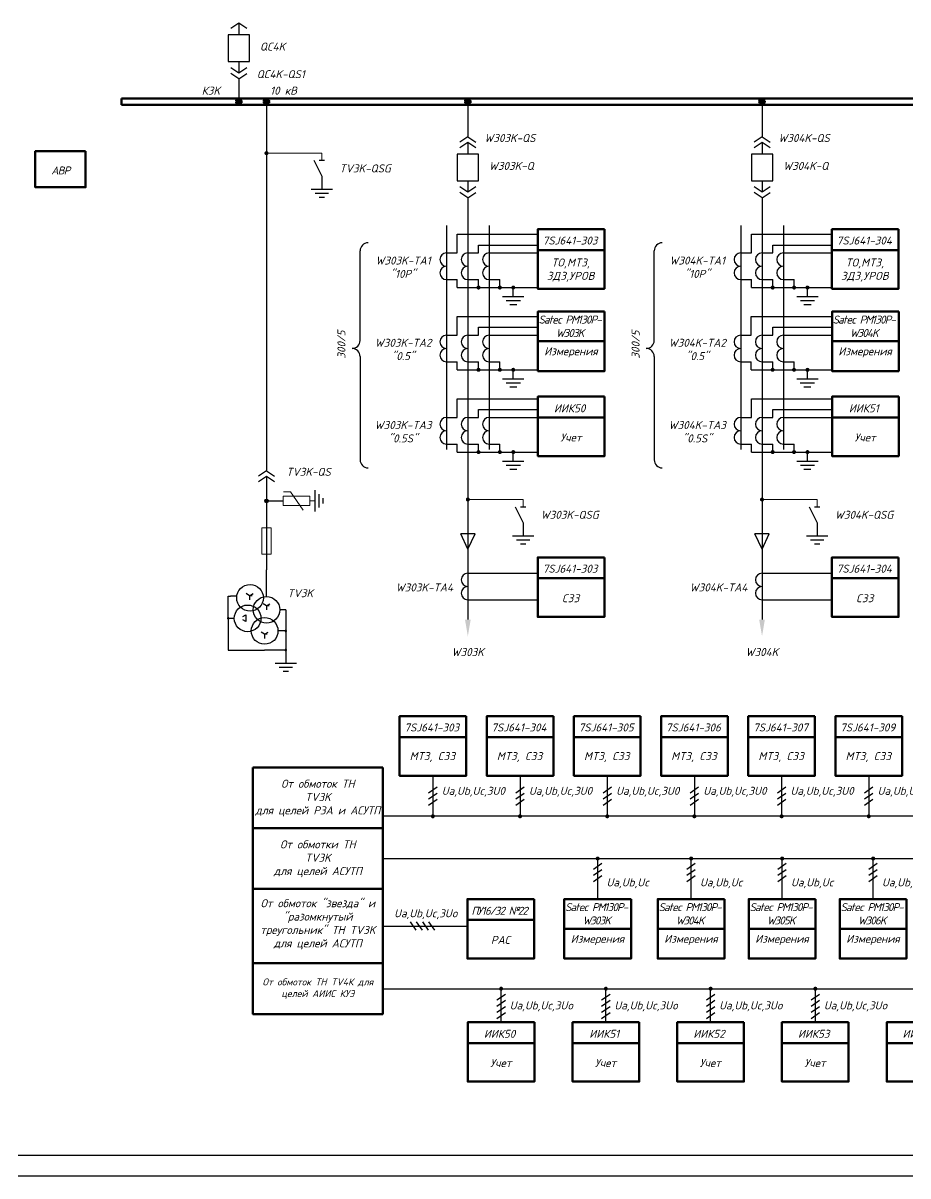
# Model space of a CAD drawing. Header units: millimetres. Extents: x -4534 to -456, y 3875 to 4716.
# Drawn here: x -1299.8 to -1084.1, y 3875.4 to 4156.4 of the extents above; entities that cross this region are included whole.
import ezdxf
from ezdxf.enums import TextEntityAlignment as Align

# ---------------------------------------------------------------- set-up
doc = ezdxf.new("R2010")
doc.units = ezdxf.units.MM
doc.linetypes.add('HIDDEN2', pattern=[0.1875, 0.125, -0.0625])
doc.layers.add('Измерения АСУТП', color=80, linetype='Continuous')
doc.layers.add('РАС АСУТП', color=50, linetype='Continuous')
doc.styles.add('ГОСТ 3.0', font='isocpeur.ttf', dxfattribs={"oblique": 15, "height": 3})

# ---------------------------------------------------------------- blocks, each defined once
blk = doc.blocks.new('point')
at = {"const_width": 0.75}
blk.add_lwpolyline([(-0.375, 0, 1), (0.375, 0, 1)], format="xyb", close=True, dxfattribs=at)
blk = doc.blocks.new('Точка')
h = blk.add_hatch(color=256)
edge = h.paths.add_edge_path()
edge.add_arc((0, 0), 0.691, 0, 360)
blk.add_circle((0, 0), 0.691)

msp = doc.modelspace()

# ---------------------------------------------------------------- hatches: boundary and pattern name
at = {"linetype": 'HIDDEN2'}
for points in [[(-1246.44, 4137.25, 1), (-1247.98, 4137.25, 1)], [(-1239.68, 4137.25, 1), (-1241.23, 4137.25, 1)], [(-1190.61, 4137.25, 1), (-1192.15, 4137.25, 1)], [(-1118.9, 4137.25, 1), (-1120.44, 4137.25, 1)]]:
    msp.add_hatch(color=0, dxfattribs=at).paths.add_polyline_path(points)

# ---------------------------------------------------------------- linework, layer by layer
at = {"color": 0}
for p, q in [((-1247.21, 4156.34), (-1249.16, 4155.04)), ((-1247.21, 4156.34), (-1247.21, 4153.52)), ((-1245.26, 4155.04), (-1247.21, 4156.34)), ((-1244.61, 4153.52), (-1249.81, 4153.52)), ((-1249.81, 4153.52), (-1249.81, 4147.02)), ((-1244.61, 4147.02), (-1244.61, 4153.52)), ((-1249.81, 4147.02), (-1244.61, 4147.02)), ((-1247.21, 4144.2), (-1249.16, 4145.5)), ((-1247.21, 4147.02), (-1247.21, 4144.2)), ((-1245.26, 4145.5), (-1247.21, 4144.2)), ((-1247.21, 4142.82), (-1249.16, 4144.12)), ((-1247.21, 4142.82), (-1245.26, 4144.12)), ((-1247.21, 4142.82), (-1247.21, 4137.25)), ((-1240.45, 4137.25), (-1240.45, 4047.27)), ((-1191.38, 4137.25), (-1191.38, 4128.64)), ((-1119.67, 4137.25), (-1119.67, 4128.64)), ((-1191.38, 4128.64), (-1193.33, 4127.34)), ((-1191.38, 4128.64), (-1189.43, 4127.34)), ((-1119.67, 4128.64), (-1121.62, 4127.34)), ((-1119.67, 4128.64), (-1117.72, 4127.34)), ((-1191.38, 4127.26), (-1193.33, 4125.96)), ((-1191.38, 4127.26), (-1191.38, 4124.44)), ((-1189.43, 4125.96), (-1191.38, 4127.26)), ((-1119.67, 4127.26), (-1121.62, 4125.96)), ((-1119.67, 4127.26), (-1119.67, 4124.44)), ((-1117.72, 4125.96), (-1119.67, 4127.26)), ((-1228.94, 4122.93), (-1226.99, 4119.03)), ((-1227.64, 4122.93), (-1226.34, 4122.93)), ((-1188.78, 4124.44), (-1193.98, 4124.44)), ((-1193.98, 4124.44), (-1193.98, 4117.94)), ((-1188.78, 4117.94), (-1188.78, 4124.44)), ((-1117.07, 4124.44), (-1122.27, 4124.44)), ((-1122.27, 4124.44), (-1122.27, 4117.94)), ((-1117.07, 4117.94), (-1117.07, 4124.44)), ((-1226.99, 4119.03), (-1226.99, 4115.78)), ((-1193.98, 4117.94), (-1188.78, 4117.94)), ((-1191.38, 4117.94), (-1191.38, 4115.12)), ((-1122.27, 4117.94), (-1117.07, 4117.94)), ((-1119.67, 4117.94), (-1119.67, 4115.12)), ((-1191.38, 4115.12), (-1193.33, 4116.42)), ((-1191.38, 4113.74), (-1193.33, 4115.04)), ((-1189.43, 4116.42), (-1191.38, 4115.12)), ((-1191.38, 4113.74), (-1189.43, 4115.04)), ((-1119.67, 4115.12), (-1121.62, 4116.42)), ((-1119.67, 4113.74), (-1121.62, 4115.04)), ((-1117.72, 4116.42), (-1119.67, 4115.12)), ((-1119.67, 4113.74), (-1117.72, 4115.04)), ((-1191.38, 4113.74), (-1191.38, 4010.97)), ((-1119.67, 4113.74), (-1119.67, 4010.97)), ((-1193.97, 4100.36), (-1193.97, 4104.89)), ((-1193.97, 4104.89), (-1174.31, 4104.89)), ((-1122.27, 4100.36), (-1122.27, 4104.89)), ((-1122.27, 4104.89), (-1102.61, 4104.89)), ((-1196.57, 4100.36), (-1193.97, 4100.36)), ((-1191.38, 4100.36), (-1188.78, 4100.36)), ((-1188.78, 4100.36), (-1188.78, 4102.28)), ((-1186.17, 4100.36), (-1174.31, 4100.36)), ((-1124.87, 4100.36), (-1122.27, 4100.36)), ((-1119.67, 4100.36), (-1117.07, 4100.36)), ((-1117.07, 4100.36), (-1117.07, 4102.28)), ((-1114.47, 4100.36), (-1102.61, 4100.36)), ((-1196.57, 4093.86), (-1193.97, 4093.86)), ((-1191.38, 4093.86), (-1188.78, 4093.86)), ((-1186.17, 4093.86), (-1183.57, 4093.86)), ((-1180.3, 4089.65), (-1180.3, 4091.91)), ((-1124.87, 4093.86), (-1122.27, 4093.86)), ((-1119.67, 4093.86), (-1117.07, 4093.86)), ((-1114.47, 4093.86), (-1111.87, 4093.86)), ((-1108.59, 4089.65), (-1108.59, 4091.91)), ((-1193.98, 4080.31), (-1193.98, 4084.84)), ((-1193.98, 4084.84), (-1174.32, 4084.84)), ((-1122.28, 4080.31), (-1122.28, 4084.84)), ((-1122.28, 4084.84), (-1102.62, 4084.84)), ((-1196.58, 4080.31), (-1193.98, 4080.31)), ((-1191.39, 4080.31), (-1188.79, 4080.31)), ((-1188.79, 4080.31), (-1188.79, 4082.23)), ((-1186.18, 4080.31), (-1174.32, 4080.31)), ((-1124.88, 4080.31), (-1122.28, 4080.31)), ((-1119.68, 4080.31), (-1117.08, 4080.31)), ((-1117.08, 4080.31), (-1117.08, 4082.23)), ((-1114.48, 4080.31), (-1102.62, 4080.31)), ((-1196.58, 4073.81), (-1193.98, 4073.81)), ((-1191.39, 4073.81), (-1188.79, 4073.81)), ((-1186.18, 4073.81), (-1183.58, 4073.81)), ((-1180.31, 4069.6), (-1180.31, 4071.86)), ((-1124.88, 4073.81), (-1122.28, 4073.81)), ((-1119.68, 4073.81), (-1117.08, 4073.81)), ((-1114.48, 4073.81), (-1111.88, 4073.81)), ((-1108.6, 4069.6), (-1108.6, 4071.86)), ((-1193.97, 4060.26), (-1193.97, 4064.79)), ((-1193.97, 4064.79), (-1174.31, 4064.79)), ((-1122.27, 4060.26), (-1122.27, 4064.79)), ((-1122.27, 4064.79), (-1102.61, 4064.79)), ((-1188.78, 4060.26), (-1188.78, 4062.18)), ((-1117.07, 4060.26), (-1117.07, 4062.18)), ((-1196.57, 4060.26), (-1193.97, 4060.26)), ((-1191.38, 4060.26), (-1188.78, 4060.26)), ((-1186.17, 4060.26), (-1174.31, 4060.26)), ((-1124.87, 4060.26), (-1122.27, 4060.26)), ((-1119.67, 4060.26), (-1117.07, 4060.26)), ((-1114.47, 4060.26), (-1102.61, 4060.26)), ((-1196.57, 4053.76), (-1193.97, 4053.76)), ((-1191.38, 4053.76), (-1188.78, 4053.76)), ((-1186.17, 4053.76), (-1183.57, 4053.76)), ((-1124.87, 4053.76), (-1122.27, 4053.76)), ((-1119.67, 4053.76), (-1117.07, 4053.76)), ((-1114.47, 4053.76), (-1111.87, 4053.76)), ((-1180.3, 4049.55), (-1180.3, 4051.81)), ((-1108.59, 4049.55), (-1108.59, 4051.81)), ((-1240.45, 4047.27), (-1242.4, 4045.97)), ((-1240.45, 4047.27), (-1238.5, 4045.97)), ((-1240.45, 4045.89), (-1242.4, 4044.59)), ((-1238.5, 4044.59), (-1240.45, 4045.89)), ((-1240.45, 4045.89), (-1240.45, 4026.9)), ((-1240.45, 4039.91), (-1236.37, 4039.91)), ((-1179.86, 4038.5), (-1177.91, 4034.6)), ((-1178.56, 4038.5), (-1177.26, 4038.5)), ((-1108.16, 4038.5), (-1106.21, 4034.6)), ((-1106.86, 4038.5), (-1105.56, 4038.5)), ((-1177.91, 4034.6), (-1177.91, 4031.35)), ((-1106.21, 4034.6), (-1106.21, 4031.35)), ((-1191.38, 4028.15), (-1193.12, 4031.86)), ((-1189.63, 4031.86), (-1193.12, 4031.86)), ((-1191.38, 4028.15), (-1189.63, 4031.86)), ((-1119.67, 4028.15), (-1121.42, 4031.86)), ((-1117.93, 4031.86), (-1121.42, 4031.86)), ((-1119.67, 4028.15), (-1117.93, 4031.86)), ((-1240.45, 4016.62), (-1240.45, 4023.12)), ((-1191.38, 4022.31), (-1188.78, 4022.31)), ((-1188.78, 4022.31), (-1174.31, 4022.31)), ((-1119.67, 4022.31), (-1117.07, 4022.31)), ((-1117.07, 4022.31), (-1102.61, 4022.31)), ((-1249.78, 4011.27), (-1249.78, 4016.7)), ((-1249.78, 4016.7), (-1249.19, 4016.7)), ((-1244.57, 4016.81), (-1245.41, 4017.31)), ((-1244.57, 4016.81), (-1243.73, 4017.31)), ((-1244.57, 4016.81), (-1244.57, 4015.82)), ((-1243.92, 4016.81), (-1244.57, 4016.81)), ((-1191.38, 4015.81), (-1188.78, 4015.81)), ((-1188.78, 4015.81), (-1174.31, 4015.81)), ((-1119.67, 4015.81), (-1117.07, 4015.81)), ((-1117.07, 4015.81), (-1102.61, 4015.81)), ((-1240.45, 4014.35), (-1241.3, 4014.86)), ((-1240.45, 4014.35), (-1239.61, 4014.86)), ((-1240.45, 4014.35), (-1240.45, 4013.37)), ((-1239.8, 4014.35), (-1240.45, 4014.35)), ((-1235.75, 4013.38), (-1235.75, 4003.55)), ((-1249.78, 4011.28), (-1249.78, 4003.55)), ((-1246.24, 4011.76), (-1245.5, 4012.18)), ((-1245.5, 4010.49), (-1246.24, 4010.92)), ((-1245.5, 4012.18), (-1245.5, 4010.49)), ((-1240.91, 4007.39), (-1241.75, 4007.89)), ((-1240.91, 4007.39), (-1240.06, 4007.89)), ((-1240.91, 4007.39), (-1240.91, 4006.41)), ((-1240.26, 4007.39), (-1240.91, 4007.39)), ((-1249.78, 4003.55), (-1240.91, 4003.55)), ((-1235.75, 4003.55), (-1240.91, 4003.55)), ((-1235.75, 4003.54), (-1235.75, 4000.29)), ((-1199.9, 3972.93), (-1199.9, 3963.04)), ((-1178.66, 3972.93), (-1178.66, 3963.04)), ((-1157.41, 3972.93), (-1157.41, 3963.04)), ((-1136.16, 3972.93), (-1136.16, 3963.04)), ((-1114.91, 3972.93), (-1114.91, 3963.04)), ((-1093.66, 3972.93), (-1093.66, 3963.04)), ((-1200.93, 3968.77), (-1198.88, 3970.21)), ((-1200.93, 3967.27), (-1198.88, 3968.71)), ((-1179.68, 3968.77), (-1177.63, 3970.21)), ((-1179.68, 3967.27), (-1177.63, 3968.71)), ((-1158.43, 3968.77), (-1156.38, 3970.21)), ((-1158.43, 3967.27), (-1156.38, 3968.71)), ((-1137.18, 3968.77), (-1135.13, 3970.21)), ((-1137.18, 3967.27), (-1135.13, 3968.71)), ((-1115.93, 3968.77), (-1113.88, 3970.21)), ((-1115.93, 3967.27), (-1113.88, 3968.71)), ((-1094.68, 3968.77), (-1092.63, 3970.21)), ((-1094.68, 3967.27), (-1092.63, 3968.71)), ((-1200.93, 3965.77), (-1198.88, 3967.21)), ((-1179.68, 3965.77), (-1177.63, 3967.21)), ((-1158.43, 3965.77), (-1156.38, 3967.21)), ((-1137.18, 3965.77), (-1135.13, 3967.21)), ((-1115.93, 3965.77), (-1113.88, 3967.21)), ((-1094.68, 3965.77), (-1092.63, 3967.21)), ((-987.41, 3963.04), (-1212.1, 3963.04))]:
    msp.add_line(p, q, dxfattribs=at)
at = {"color": 0, "lineweight": 50}
for p, q in [((-1275.77, 4138.02), (-483.26, 4138.02)), ((-1275.77, 4136.48), (-1275.77, 4138.02)), ((-483.26, 4136.48), (-1275.77, 4136.48)), ((-1243.75, 3974.93), (-1212.1, 3974.93)), ((-1243.75, 3974.93), (-1243.75, 3960.14)), ((-1212.1, 3974.93), (-1212.1, 3960.14)), ((-1243.75, 3960.14), (-1212.1, 3960.14))]:
    msp.add_line(p, q, dxfattribs=at)
at = {"color": 0, "lineweight": 18}
for p, q in [((-1226.99, 4124.67), (-1240.45, 4124.67)), ((-1226.99, 4122.93), (-1226.99, 4124.67)), ((-1229.88, 4041.05), (-1236.37, 4041.05)), ((-1236.37, 4038.77), (-1236.37, 4041.05)), ((-1234.57, 4042.11), (-1236.34, 4042.11)), ((-1234.57, 4042.11), (-1236.34, 4042.11)), ((-1231.54, 4037.65), (-1234.57, 4042.11)), ((-1229.88, 4038.77), (-1229.88, 4041.05)), ((-1229.88, 4038.77), (-1236.37, 4038.77)), ((-1229.88, 4039.91), (-1228.7, 4039.91)), ((-1177.91, 4040.24), (-1191.38, 4040.24)), ((-1177.91, 4038.5), (-1177.91, 4040.24)), ((-1106.21, 4040.24), (-1119.67, 4040.24)), ((-1106.21, 4038.5), (-1106.21, 4040.24)), ((-1241.59, 4033.38), (-1241.59, 4026.9)), ((-1241.59, 4033.38), (-1239.32, 4033.38)), ((-1239.32, 4033.38), (-1239.32, 4026.9)), ((-1241.59, 4026.9), (-1239.32, 4026.9))]:
    msp.add_line(p, q, dxfattribs=at)
at = {"color": 0, "lineweight": 25, "ltscale": 0.25}
for p, q in [((-1224.39, 4115.78), (-1229.59, 4115.78)), ((-1225.37, 4114.8), (-1228.62, 4114.8)), ((-1226.34, 4113.83), (-1227.64, 4113.83)), ((-1228.7, 4042.51), (-1228.7, 4037.31)), ((-1227.73, 4041.53), (-1227.73, 4038.28)), ((-1226.75, 4040.56), (-1226.75, 4039.26)), ((-1175.31, 4031.35), (-1180.51, 4031.35)), ((-1176.29, 4030.38), (-1179.54, 4030.38)), ((-1103.61, 4031.35), (-1108.81, 4031.35)), ((-1104.58, 4030.38), (-1107.83, 4030.38)), ((-1177.26, 4029.4), (-1178.56, 4029.4)), ((-1105.56, 4029.4), (-1106.86, 4029.4)), ((-1233.15, 4000.29), (-1238.35, 4000.29)), ((-1234.12, 3999.32), (-1237.37, 3999.32)), ((-1235.1, 3998.34), (-1236.4, 3998.34))]:
    msp.add_line(p, q, dxfattribs=at)
at = {"color": 0, "ltscale": 0.25}
for p, q in [((-1196.57, 4107.07), (-1196.57, 4052.44)), ((-1186.17, 4107.07), (-1186.17, 4052.44)), ((-1124.87, 4107.07), (-1124.87, 4052.44)), ((-1114.47, 4107.07), (-1114.47, 4052.44)), ((-1217.65, 4079), (-1217.65, 4100.86)), ((-1188.78, 4102.28), (-1174.31, 4102.28)), ((-1145.95, 4079), (-1145.95, 4100.86)), ((-1117.07, 4102.28), (-1102.61, 4102.28)), ((-1193.97, 4091.91), (-1193.97, 4093.86)), ((-1193.97, 4091.91), (-1174.31, 4091.91)), ((-1188.78, 4091.91), (-1188.78, 4093.86)), ((-1183.57, 4091.91), (-1183.57, 4093.86)), ((-1122.27, 4091.91), (-1122.27, 4093.86)), ((-1122.27, 4091.91), (-1102.61, 4091.91)), ((-1117.07, 4091.91), (-1117.07, 4093.86)), ((-1111.87, 4091.91), (-1111.87, 4093.86)), ((-1177.7, 4089.65), (-1182.9, 4089.65)), ((-1178.57, 4088.68), (-1182.03, 4088.68)), ((-1105.99, 4089.65), (-1111.19, 4089.65)), ((-1106.86, 4088.68), (-1110.33, 4088.68)), ((-1179.43, 4087.7), (-1181.17, 4087.7)), ((-1107.73, 4087.7), (-1109.46, 4087.7)), ((-1188.79, 4082.23), (-1174.32, 4082.23)), ((-1117.08, 4082.23), (-1102.62, 4082.23)), ((-1217.65, 4075.11), (-1217.65, 4049.92)), ((-1145.95, 4075.11), (-1145.95, 4049.92)), ((-1193.98, 4071.86), (-1193.98, 4073.81)), ((-1193.98, 4071.86), (-1174.32, 4071.86)), ((-1188.79, 4071.86), (-1188.79, 4073.81)), ((-1183.58, 4071.86), (-1183.58, 4073.81)), ((-1122.28, 4071.86), (-1122.28, 4073.81)), ((-1122.28, 4071.86), (-1102.62, 4071.86)), ((-1117.08, 4071.86), (-1117.08, 4073.81)), ((-1111.88, 4071.86), (-1111.88, 4073.81)), ((-1177.71, 4069.6), (-1182.91, 4069.6)), ((-1106, 4069.6), (-1111.2, 4069.6)), ((-1178.57, 4068.63), (-1182.04, 4068.63)), ((-1179.44, 4067.65), (-1181.17, 4067.65)), ((-1106.87, 4068.63), (-1110.34, 4068.63)), ((-1107.74, 4067.65), (-1109.47, 4067.65)), ((-1188.78, 4062.18), (-1174.31, 4062.18)), ((-1117.07, 4062.18), (-1102.61, 4062.18)), ((-1193.97, 4051.81), (-1193.97, 4053.76)), ((-1188.78, 4051.81), (-1188.78, 4053.76)), ((-1183.57, 4051.81), (-1183.57, 4053.76)), ((-1122.27, 4051.81), (-1122.27, 4053.76)), ((-1117.07, 4051.81), (-1117.07, 4053.76)), ((-1111.87, 4051.81), (-1111.87, 4053.76)), ((-1193.97, 4051.81), (-1174.31, 4051.81)), ((-1177.7, 4049.55), (-1182.9, 4049.55)), ((-1122.27, 4051.81), (-1102.61, 4051.81)), ((-1105.99, 4049.55), (-1111.19, 4049.55)), ((-1178.57, 4048.58), (-1182.03, 4048.58)), ((-1179.44, 4047.6), (-1181.17, 4047.6)), ((-1106.86, 4048.58), (-1110.33, 4048.58)), ((-1107.74, 4047.6), (-1109.47, 4047.6)), ((-1212.1, 3921.02), (-953.52, 3921.02)), ((-1183.27, 3912.86), (-1183.27, 3921.02)), ((-1157.74, 3912.86), (-1157.74, 3921.02)), ((-1132.21, 3912.86), (-1132.21, 3921.02)), ((-1106.68, 3912.86), (-1106.68, 3921.02)), ((-1184.29, 3918.28), (-1182.24, 3919.71)), ((-1184.29, 3916.78), (-1182.24, 3918.21)), ((-1158.76, 3918.28), (-1156.71, 3919.71)), ((-1158.76, 3916.78), (-1156.71, 3918.21)), ((-1133.24, 3918.28), (-1131.19, 3919.71)), ((-1133.24, 3916.78), (-1131.19, 3918.21)), ((-1107.71, 3918.28), (-1105.66, 3919.71)), ((-1107.71, 3916.78), (-1105.66, 3918.21)), ((-1184.29, 3915.28), (-1182.24, 3916.71)), ((-1184.29, 3913.78), (-1182.24, 3915.21)), ((-1158.76, 3915.28), (-1156.71, 3916.71)), ((-1158.76, 3913.78), (-1156.71, 3915.21)), ((-1133.24, 3915.28), (-1131.19, 3916.71)), ((-1133.24, 3913.78), (-1131.19, 3915.21)), ((-1107.71, 3915.28), (-1105.66, 3916.71)), ((-1107.71, 3913.78), (-1105.66, 3915.21))]:
    msp.add_line(p, q, dxfattribs=at)
at = {"color": 0, "extrusion": (0, 0, -1)}
for p, q in [((-1240.45, 4026.9), (-1240.45, 4023.12)), ((-1247.7, 4016.7), (-1249.19, 4016.7)), ((-1235.75, 4013.38), (-1237.2, 4013.38)), ((-1248.3, 4011.28), (-1249.79, 4011.28)), ((-1235.75, 4008.23), (-1237.66, 4008.23))]:
    msp.add_line(p, q, dxfattribs=at)
at = {"color": 0, "lineweight": 30}
msp.add_line((-461.31, 3880.38), (-2168.31, 3880.38), dxfattribs=at)
at = {"color": 0, "linetype": 'Continuous', "lineweight": 25}
msp.add_lwpolyline([(-2188.31, 3875.38), (-456.31, 3875.38), (-456.31, 4716.38), (-2188.31, 4716.38)], close=True, dxfattribs=at)
at = {"color": 0, "lineweight": 50, "ltscale": 0.25}
for points in [[(-1284.54, 4125.14), (-1296.83, 4125.14), (-1296.83, 4116.35), (-1284.54, 4116.35)], [(-1158.07, 4106.11), (-1174.32, 4106.11), (-1174.32, 4101.03), (-1158.07, 4101.03)], [(-1086.37, 4106.11), (-1102.62, 4106.11), (-1102.62, 4101.03), (-1086.37, 4101.03)], [(-1158.07, 4101.03), (-1174.32, 4101.03), (-1174.32, 4091.62), (-1158.07, 4091.62)], [(-1086.37, 4101.03), (-1102.62, 4101.03), (-1102.62, 4091.62), (-1086.37, 4091.62)], [(-1158.06, 4065.32), (-1174.31, 4065.32), (-1174.31, 4060.24), (-1158.06, 4060.24)], [(-1086.36, 4065.32), (-1102.61, 4065.32), (-1102.61, 4060.24), (-1086.36, 4060.24)], [(-1158.06, 4060.24), (-1174.31, 4060.24), (-1174.31, 4050.83), (-1158.06, 4050.83)], [(-1086.36, 4060.24), (-1102.61, 4060.24), (-1102.61, 4050.83), (-1086.36, 4050.83)], [(-1158.07, 4026.13), (-1174.32, 4026.13), (-1174.32, 4021.04), (-1158.07, 4021.04)], [(-1086.37, 4026.13), (-1102.62, 4026.13), (-1102.62, 4021.04), (-1086.37, 4021.04)], [(-1158.07, 4021.04), (-1174.32, 4021.04), (-1174.32, 4011.63), (-1158.07, 4011.63)], [(-1086.37, 4021.04), (-1102.62, 4021.04), (-1102.62, 4011.63), (-1086.37, 4011.63)], [(-1191.78, 3987.43), (-1208.03, 3987.43), (-1208.03, 3982.35), (-1191.78, 3982.35)], [(-1170.53, 3987.43), (-1186.78, 3987.43), (-1186.78, 3982.35), (-1170.53, 3982.35)], [(-1149.28, 3987.43), (-1165.53, 3987.43), (-1165.53, 3982.35), (-1149.28, 3982.35)], [(-1128.03, 3987.43), (-1144.28, 3987.43), (-1144.28, 3982.35), (-1128.03, 3982.35)], [(-1106.78, 3987.43), (-1123.03, 3987.43), (-1123.03, 3982.35), (-1106.78, 3982.35)], [(-1085.53, 3987.43), (-1101.78, 3987.43), (-1101.78, 3982.35), (-1085.53, 3982.35)], [(-1191.78, 3982.35), (-1208.03, 3982.35), (-1208.03, 3972.93), (-1191.78, 3972.93)], [(-1170.53, 3982.35), (-1186.78, 3982.35), (-1186.78, 3972.93), (-1170.53, 3972.93)], [(-1149.28, 3982.35), (-1165.53, 3982.35), (-1165.53, 3972.93), (-1149.28, 3972.93)], [(-1128.03, 3982.35), (-1144.28, 3982.35), (-1144.28, 3972.93), (-1128.03, 3972.93)], [(-1106.78, 3982.35), (-1123.03, 3982.35), (-1123.03, 3972.93), (-1106.78, 3972.93)], [(-1085.53, 3982.35), (-1101.78, 3982.35), (-1101.78, 3972.93), (-1085.53, 3972.93)], [(-1243.75, 3927.21), (-1212.1, 3927.21), (-1212.1, 3914.83), (-1243.75, 3914.83)], [(-1175.14, 3912.86), (-1191.39, 3912.86), (-1191.39, 3907.78), (-1175.14, 3907.78)], [(-1149.61, 3912.86), (-1165.86, 3912.86), (-1165.86, 3907.78), (-1149.61, 3907.78)], [(-1124.09, 3912.86), (-1140.34, 3912.86), (-1140.34, 3907.78), (-1124.09, 3907.78)], [(-1098.56, 3912.86), (-1114.81, 3912.86), (-1114.81, 3907.78), (-1098.56, 3907.78)], [(-1073.03, 3912.86), (-1089.28, 3912.86), (-1089.28, 3907.78), (-1073.03, 3907.78)], [(-1175.14, 3907.78), (-1191.39, 3907.78), (-1191.39, 3898.37), (-1175.14, 3898.37)], [(-1149.61, 3907.78), (-1165.86, 3907.78), (-1165.86, 3898.37), (-1149.61, 3898.37)], [(-1124.09, 3907.78), (-1140.34, 3907.78), (-1140.34, 3898.37), (-1124.09, 3898.37)], [(-1098.56, 3907.78), (-1114.81, 3907.78), (-1114.81, 3898.37), (-1098.56, 3898.37)], [(-1073.03, 3907.78), (-1089.28, 3907.78), (-1089.28, 3898.37), (-1073.03, 3898.37)]]:
    msp.add_lwpolyline(points, close=True, dxfattribs=at)
at = {"color": 0, "lineweight": 18, "const_width": 0.5}
msp.add_lwpolyline([(-1240.2, 4124.67, -1), (-1240.7, 4124.67, -1)], format="xyb", close=True, dxfattribs=at)
at = {"color": 0, "ltscale": 0.25, "const_width": 0.487}
for points in [[(-1189.02, 4091.91, -1), (-1188.53, 4091.91, -1)], [(-1183.82, 4091.91, -1), (-1183.33, 4091.91, -1)], [(-1180.54, 4091.91, -1), (-1180.06, 4091.91, -1)], [(-1117.32, 4091.91, -1), (-1116.83, 4091.91, -1)], [(-1112.11, 4091.91, -1), (-1111.62, 4091.91, -1)], [(-1108.84, 4091.91, -1), (-1108.35, 4091.91, -1)], [(-1189.03, 4071.86, -1), (-1188.54, 4071.86, -1)], [(-1183.82, 4071.86, -1), (-1183.34, 4071.86, -1)], [(-1180.55, 4071.86, -1), (-1180.06, 4071.86, -1)], [(-1117.33, 4071.86, -1), (-1116.84, 4071.86, -1)], [(-1112.12, 4071.86, -1), (-1111.63, 4071.86, -1)], [(-1108.85, 4071.86, -1), (-1108.36, 4071.86, -1)], [(-1189.02, 4051.81, -1), (-1188.53, 4051.81, -1)], [(-1183.82, 4051.81, -1), (-1183.33, 4051.81, -1)], [(-1180.54, 4051.81, -1), (-1180.06, 4051.81, -1)], [(-1117.32, 4051.81, -1), (-1116.83, 4051.81, -1)], [(-1112.11, 4051.81, -1), (-1111.62, 4051.81, -1)], [(-1108.84, 4051.81, -1), (-1108.35, 4051.81, -1)], [(-1191.62, 4040.24, -1), (-1191.13, 4040.24, -1)], [(-1119.92, 4040.24, -1), (-1119.43, 4040.24, -1)], [(-1200.15, 3963.04, 1), (-1199.66, 3963.04, 1)], [(-1178.9, 3963.04, 1), (-1178.41, 3963.04, 1)], [(-1157.65, 3963.04, 1), (-1157.16, 3963.04, 1)], [(-1136.4, 3963.04, 1), (-1135.91, 3963.04, 1)], [(-1115.15, 3963.04, 1), (-1114.66, 3963.04, 1)], [(-1093.9, 3963.04, 1), (-1093.41, 3963.04, 1)], [(-1183.51, 3921.02, 1), (-1183.02, 3921.02, 1)], [(-1157.98, 3921.02, 1), (-1157.5, 3921.02, 1)], [(-1132.46, 3921.02, 1), (-1131.97, 3921.02, 1)], [(-1106.93, 3921.02, 1), (-1106.44, 3921.02, 1)]]:
    msp.add_lwpolyline(points, format="xyb", close=True, dxfattribs=at)
at = {"color": 0, "linetype": 'HIDDEN2'}
for centre in [(-1247.21, 4137.25), (-1240.45, 4137.25), (-1191.38, 4137.25), (-1119.67, 4137.25)]:
    msp.add_circle(centre, 0.771, dxfattribs=at)
at = {"color": 0}
for centre in [(-1244.47, 4016.29), (-1240.45, 4013.37), (-1245.05, 4011.28), (-1240.91, 4008.22)]:
    msp.add_circle(centre, 3.25, dxfattribs=at)
at = {"color": 0, "extrusion": (0, 0, -1)}
for centre in [(1249.78, 4011.27), (1235.75, 4008.23), (1235.75, 4003.54)]:
    msp.add_circle(centre, 0.182, dxfattribs=at)
at = {"color": 0, "ltscale": 0.25}
for centre, start, end in [((-1215.7, 4100.86), 90, 180), ((-1144, 4100.86), 90, 180), ((-1219.6, 4079.01), 270, 0), ((-1147.9, 4079.01), 270, 0), ((-1219.6, 4075.11), 0, 90), ((-1147.9, 4075.11), 0, 90), ((-1215.7, 4049.92), 180, 270), ((-1144, 4049.92), 180, 270)]:
    msp.add_arc(centre, 1.95, start, end, dxfattribs=at)
at = {"color": 0}
for centre in [(-1196.57, 4098.73), (-1191.38, 4098.73), (-1186.17, 4098.73), (-1124.87, 4098.73), (-1119.67, 4098.73), (-1114.47, 4098.73), (-1196.57, 4095.48), (-1191.38, 4095.48), (-1186.17, 4095.48), (-1124.87, 4095.48), (-1119.67, 4095.48), (-1114.47, 4095.48), (-1196.58, 4078.68), (-1191.39, 4078.68), (-1186.18, 4078.68), (-1124.88, 4078.68), (-1119.68, 4078.68), (-1114.48, 4078.68), (-1196.58, 4075.43), (-1191.39, 4075.43), (-1186.18, 4075.43), (-1124.88, 4075.43), (-1119.68, 4075.43), (-1114.48, 4075.43), (-1196.57, 4058.63), (-1191.38, 4058.63), (-1186.17, 4058.63), (-1124.87, 4058.63), (-1119.67, 4058.63), (-1114.47, 4058.63), (-1196.57, 4055.38), (-1191.38, 4055.38), (-1186.17, 4055.38), (-1124.87, 4055.38), (-1119.67, 4055.38), (-1114.47, 4055.38), (-1191.38, 4020.68), (-1119.67, 4020.68), (-1191.38, 4017.43), (-1119.67, 4017.43)]:
    msp.add_arc(centre, 1.62, 90, 270, dxfattribs=at)
at = {"color": 0, "lineweight": 25}
for points in [[(-1191.38, 4006.93), (-1190.69, 4010.97), (-1192.07, 4010.97)], [(-1119.67, 4006.93), (-1118.99, 4010.97), (-1120.36, 4010.97)]]:
    msp.add_solid(points, dxfattribs=at)
at = {"layer": 'Измерения АСУТП', "color": 0}
for p, q in [((-1212.1, 3952.75), (-981.69, 3952.75)), ((-1158.71, 3951.52), (-1160.76, 3950.09)), ((-1159.73, 3942.86), (-1159.73, 3952.75)), ((-1135.93, 3951.52), (-1137.98, 3950.09)), ((-1136.96, 3942.86), (-1136.96, 3952.75)), ((-1113.75, 3951.52), (-1115.8, 3950.09)), ((-1114.77, 3942.86), (-1114.77, 3952.75)), ((-1091.57, 3951.52), (-1093.62, 3950.09)), ((-1092.59, 3942.86), (-1092.59, 3952.75)), ((-1158.71, 3950.02), (-1160.76, 3948.59)), ((-1158.71, 3948.52), (-1160.76, 3947.09)), ((-1135.93, 3950.02), (-1137.98, 3948.59)), ((-1135.93, 3948.52), (-1137.98, 3947.09)), ((-1113.75, 3950.02), (-1115.8, 3948.59)), ((-1113.75, 3948.52), (-1115.8, 3947.09)), ((-1091.57, 3950.02), (-1093.62, 3948.59)), ((-1091.57, 3948.52), (-1093.62, 3947.09))]:
    msp.add_line(p, q, dxfattribs=at)
at = {"layer": 'Измерения АСУТП', "color": 0, "lineweight": 50, "ltscale": 0.25}
for points in [[(-1158.05, 4086.06), (-1174.3, 4086.06), (-1174.3, 4078.83), (-1158.05, 4078.83)], [(-1086.35, 4086.06), (-1102.6, 4086.06), (-1102.6, 4078.83), (-1086.35, 4078.83)], [(-1158.05, 4078.83), (-1174.3, 4078.83), (-1174.3, 4071.57), (-1158.05, 4071.57)], [(-1086.35, 4078.83), (-1102.6, 4078.83), (-1102.6, 4071.57), (-1086.35, 4071.57)], [(-1151.61, 3942.86), (-1167.86, 3942.86), (-1167.86, 3935.62), (-1151.61, 3935.62)], [(-1128.83, 3942.86), (-1145.08, 3942.86), (-1145.08, 3935.62), (-1128.83, 3935.62)], [(-1106.65, 3942.86), (-1122.9, 3942.86), (-1122.9, 3935.62), (-1106.65, 3935.62)], [(-1084.47, 3942.86), (-1100.72, 3942.86), (-1100.72, 3935.62), (-1084.47, 3935.62)], [(-1151.61, 3935.62), (-1167.86, 3935.62), (-1167.86, 3928.36), (-1151.61, 3928.36)], [(-1128.83, 3935.62), (-1145.08, 3935.62), (-1145.08, 3928.36), (-1128.83, 3928.36)], [(-1106.65, 3935.62), (-1122.9, 3935.62), (-1122.9, 3928.36), (-1106.65, 3928.36)], [(-1084.47, 3935.62), (-1100.72, 3935.62), (-1100.72, 3928.36), (-1084.47, 3928.36)]]:
    msp.add_lwpolyline(points, close=True, dxfattribs=at)
at = {"layer": 'Измерения АСУТП', "color": 0, "lineweight": 50}
msp.add_lwpolyline([(-1243.75, 3960.14), (-1212.1, 3960.14), (-1212.1, 3945.35), (-1243.75, 3945.35)], close=True, dxfattribs=at)
at = {"layer": 'Измерения АСУТП', "color": 0, "ltscale": 0.25, "const_width": 0.487}
for points in [[(-1159.98, 3952.75, 1), (-1159.49, 3952.75, 1)], [(-1137.2, 3952.75, 1), (-1136.71, 3952.75, 1)], [(-1115.02, 3952.75, 1), (-1114.53, 3952.75, 1)], [(-1092.84, 3952.75, 1), (-1092.35, 3952.75, 1)]]:
    msp.add_lwpolyline(points, format="xyb", close=True, dxfattribs=at)
at = {"layer": 'РАС АСУТП', "color": 0}
for p, q in [((-1203.95, 3935.26), (-1205.38, 3937.3)), ((-1202.45, 3935.26), (-1203.88, 3937.3)), ((-1200.95, 3935.26), (-1202.38, 3937.3)), ((-1199.45, 3935.26), (-1200.88, 3937.3)), ((-1212.1, 3936.28), (-1191.49, 3936.28))]:
    msp.add_line(p, q, dxfattribs=at)
at = {"layer": 'РАС АСУТП', "color": 0, "lineweight": 50}
msp.add_lwpolyline([(-1243.75, 3945.35), (-1212.1, 3945.35), (-1212.1, 3927.21), (-1243.75, 3927.21)], close=True, dxfattribs=at)
at = {"layer": 'РАС АСУТП', "color": 0, "lineweight": 50, "ltscale": 0.25}
for points in [[(-1175.24, 3942.86), (-1191.49, 3942.86), (-1191.49, 3937.78), (-1175.24, 3937.78)], [(-1175.24, 3937.78), (-1191.49, 3937.78), (-1191.49, 3928.36), (-1175.24, 3928.36)]]:
    msp.add_lwpolyline(points, close=True, dxfattribs=at)

# ---------------------------------------------------------------- block references
at = {"color": 0, "xscale": 0.65, "yscale": 0.65, "zscale": 0.65, "rotation": 180}
msp.add_blockref('Точка', (-1240.45, 4039.91), dxfattribs=at)
at = {"color": 0, "ltscale": 20, "xscale": -0.4160000000002128, "yscale": 0.4159999999996217, "zscale": 0.4160000000000001}
for p in [(-1249.79, 4011.28), (-1235.76, 4008.23), (-1235.76, 4003.55)]:
    msp.add_blockref('point', p, dxfattribs=at)

# ---------------------------------------------------------------- texts
at = {"color": 0, "lineweight": 18, "style": 'ГОСТ 3.0', "oblique": 15}
for s, p in [('К3K', (-1256.25, 4138.93)), ('10 кВ', (-1239.57, 4138.93)), ('TV3K', (-1235.37, 4016.44))]:
    msp.add_text(s, height=1.95, dxfattribs=at).set_placement(p)
at = {"color": 0, "style": 'ГОСТ 3.0', "oblique": 15}
for p in [(-1222.19, 4078), (-1150.49, 4078)]:
    msp.add_text('300/5', height=1.95, rotation=90, dxfattribs=at).set_placement(p, align=Align.MIDDLE_CENTER)
at = {"color": 0, "ltscale": 2, "style": 'ГОСТ 3.0', "oblique": 15}
for p in [(-1197.74, 3968.27), (-1176.49, 3968.27), (-1155.24, 3968.27), (-1133.99, 3968.27), (-1112.74, 3968.27), (-1091.5, 3968.27)]:
    msp.add_text('Ua,Ub,Uc,3U0', height=1.95, dxfattribs=at).set_placement(p)
at = {"color": 0, "lineweight": 50, "ltscale": 0.25, "style": 'ГОСТ 3.0', "oblique": 15}
for p in [(-1181.18, 3915.97), (-1155.66, 3915.97), (-1130.13, 3915.97), (-1104.6, 3915.97)]:
    msp.add_text('Ua,Ub,Uc,3Uo', height=1.95, dxfattribs=at).set_placement(p)
at = {"color": 0, "lineweight": 18, "char_height": 1.95, "attachment_point": 1, "style": 'ГОСТ 3.0'}
for s, insert, width in [('QC4K', (-1242.07, 4151.61), 8.4465), ('W303K-Q', (-1186.23, 4122.53), 8.4465), ('W304K-Q', (-1114.53, 4122.53), 8.4465), ('TV3K-QSG', (-1222.68, 4121.93), 7.2421), ('W303K-QSG', (-1173.6, 4037.5), 9.0967), ('W304K-QSG', (-1101.9, 4037.5), 9.0967)]:
    msp.add_mtext(s, dxfattribs=dict(at, insert=insert, width=width))
at = {"color": 0, "ltscale": 2, "char_height": 1.95, "width": 21.6953, "attachment_point": 5, "style": 'ГОСТ 3.0'}
for s, insert in [('QC4K-QS1', (-1236.97, 4143.92)), ('W303K-QS', (-1181.13, 4128.36)), ('W304K-QS', (-1109.43, 4128.36)), ('W303K-TA1\\P"10P"', (-1207.16, 4096.87)), ('W304K-TA1\\P"10P"', (-1135.46, 4096.87)), ('W303K-TA2\\P"0.5"', (-1207.15, 4076.82)), ('W304K-TA2\\P"0.5"', (-1135.45, 4076.82)), ('W303K-TA3\\P"0.5S"', (-1207.16, 4056.77)), ('W304K-TA3\\P"0.5S"', (-1135.46, 4056.77)), ('TV3K-QS', (-1230.21, 4046.99)), ('W303K-TA4', (-1201.97, 4018.82)), ('W304K-TA4', (-1130.27, 4018.82)), ('W303K', (-1191.41, 4003.07)), ('W304K', (-1119.71, 4003.07))]:
    msp.add_mtext(s, dxfattribs=dict(at, insert=insert))
at = {"color": 0, "char_height": 1.95, "attachment_point": 5, "style": 'ГОСТ 3.0'}
for s, insert in [('{\\T0.9;\\C0;АВР}', (-1290.68, 4120.44)), ('{\\T1.05;\\C0;ТО,МТЗ,\\PЗДЗ,УРОВ}', (-1166.28, 4096.16)), ('{\\T1.05;\\C0;ТО,МТЗ,\\PЗДЗ,УРОВ}', (-1094.58, 4096.16)), ('{\\T1.05;\\C0;СЗЗ}', (-1166.28, 4016.18)), ('{\\T1.05;\\C0;СЗЗ}', (-1094.58, 4016.18)), ('{\\T1.05;\\C0;МТЗ, СЗЗ}', (-1199.99, 3977.48)), ('{\\T1.05;\\C0;МТЗ, СЗЗ}', (-1178.74, 3977.48)), ('{\\T1.05;\\C0;МТЗ, СЗЗ}', (-1157.49, 3977.48)), ('{\\T1.05;\\C0;МТЗ, СЗЗ}', (-1136.24, 3977.48)), ('{\\T1.05;\\C0;МТЗ, СЗЗ}', (-1114.99, 3977.48)), ('{\\T1.05;\\C0;МТЗ, СЗЗ}', (-1093.74, 3977.48))]:
    msp.add_mtext(s, dxfattribs=dict(at, insert=insert))
at = {"color": 0, "lineweight": 30, "char_height": 1.95, "attachment_point": 5, "style": 'ГОСТ 3.0'}
for s, insert in [('7SJ641-303', (-1166.46, 4103.37)), ('7SJ641-304', (-1094.75, 4103.37)), ('7SJ641-303', (-1166.46, 4023.39)), ('7SJ641-304', (-1094.75, 4023.39)), ('7SJ641-303', (-1200.17, 3984.69)), ('7SJ641-304', (-1178.92, 3984.69)), ('7SJ641-305', (-1157.67, 3984.69)), ('7SJ641-306', (-1136.42, 3984.69)), ('7SJ641-307', (-1115.17, 3984.69)), ('7SJ641-309', (-1093.92, 3984.69))]:
    msp.add_mtext(s, dxfattribs=dict(at, insert=insert))
at = {"color": 0, "lineweight": 50, "ltscale": 0.25, "char_height": 1.95, "attachment_point": 5, "style": 'ГОСТ 3.0'}
for s, insert in [('ИИК50', (-1166.57, 4062.47)), ('ИИК51', (-1094.87, 4062.47)), ('Учет', (-1166.26, 4055.37)), ('Учет', (-1094.56, 4055.37)), ('ИИК50', (-1183.65, 3910.02)), ('ИИК51', (-1158.13, 3910.02)), ('ИИК52', (-1132.6, 3910.02)), ('ИИК53', (-1107.07, 3910.02)), ('ИИК54', (-1081.54, 3910.02)), ('Учет', (-1183.34, 3902.91)), ('Учет', (-1157.82, 3902.91)), ('Учет', (-1132.29, 3902.91)), ('Учет', (-1106.76, 3902.91))]:
    msp.add_mtext(s, dxfattribs=dict(at, insert=insert))
at = {"color": 0, "insert": (-1227.93, 3967.47), "char_height": 1.95, "width": 31.6562, "attachment_point": 5, "style": 'ГОСТ 3.0'}
msp.add_mtext('От обмоток ТН \\PTV3K\\Pдля целей РЗА и АСУТП', dxfattribs=at)
at = {"color": 0, "lineweight": 50, "ltscale": 0.25, "insert": (-1227.93, 3921.02), "char_height": 1.7, "width": 31.6562, "attachment_point": 5, "style": 'ГОСТ 3.0'}
msp.add_mtext('От обмоток ТН TV4К для целей АИИС КУЭ', dxfattribs=at)
at = {"layer": 'Измерения АСУТП', "color": 0, "ltscale": 2, "style": 'ГОСТ 3.0', "oblique": 15}
for p in [(-1157.57, 3945.96), (-1134.79, 3945.96), (-1112.61, 3945.96), (-1090.43, 3945.96)]:
    msp.add_text('Ua,Ub,Uc', height=1.95, dxfattribs=at).set_placement(p)
at = {"layer": 'Измерения АСУТП', "color": 0, "lineweight": 30, "char_height": 1.95, "attachment_point": 5, "style": 'ГОСТ 3.0'}
for s, insert in [('{\\T0.8;Satec PM130P-\\PW303K}', (-1166.56, 4082.47)), ('{\\T0.8;Satec PM130P-\\PW304K}', (-1094.86, 4082.47)), ('{\\T0.8;Satec PM130P-\\PW303K}', (-1160.09, 3939.27)), ('{\\T0.8;Satec PM130P-\\PW304K}', (-1137.31, 3939.27)), ('{\\T0.8;Satec PM130P-\\PW305K}', (-1115.13, 3939.27)), ('{\\T0.8;Satec PM130P-\\PW306K}', (-1092.95, 3939.27))]:
    msp.add_mtext(s, dxfattribs=dict(at, insert=insert))
at = {"layer": 'Измерения АСУТП', "color": 0, "char_height": 1.95, "attachment_point": 5, "style": 'ГОСТ 3.0'}
for insert in [(-1166.25, 4076.11), (-1094.55, 4076.11), (-1159.78, 3932.91), (-1137, 3932.91), (-1114.82, 3932.91), (-1092.64, 3932.91)]:
    msp.add_mtext('Измерения', dxfattribs=dict(at, insert=insert))
at = {"layer": 'Измерения АСУТП', "color": 0, "insert": (-1227.93, 3952.68), "char_height": 1.95, "width": 31.6562, "attachment_point": 5, "style": 'ГОСТ 3.0'}
msp.add_mtext('От обмотки ТН \\PTV3K\\Pдля целей АСУТП ', dxfattribs=at)
at = {"layer": 'РАС АСУТП', "color": 0, "ltscale": 2, "style": 'ГОСТ 3.0', "oblique": 15}
msp.add_text('Ua,Ub,Uc,3Uo', height=1.95, dxfattribs=at).set_placement((-1209.36, 3938.42))
at = {"layer": 'РАС АСУТП', "color": 0, "insert": (-1227.93, 3936.7), "char_height": 1.95, "width": 31.6562, "attachment_point": 5, "style": 'ГОСТ 3.0'}
msp.add_mtext('От обмоток "звезда" и "разомкнутый треугольник" ТН TV3K для целей АСУТП', dxfattribs=at)
at = {"layer": 'РАС АСУТП', "color": 0, "lineweight": 30, "insert": (-1183.73, 3940.01), "char_height": 1.95, "attachment_point": 5, "style": 'ГОСТ 3.0'}
msp.add_mtext('{\\T0.85;ПУ16/32 №22}', dxfattribs=at)
at = {"layer": 'РАС АСУТП', "color": 0, "insert": (-1183.42, 3932.91), "char_height": 1.95, "attachment_point": 5, "style": 'ГОСТ 3.0'}
msp.add_mtext('РАС', dxfattribs=at)

doc.saveas('drawing.dxf')
